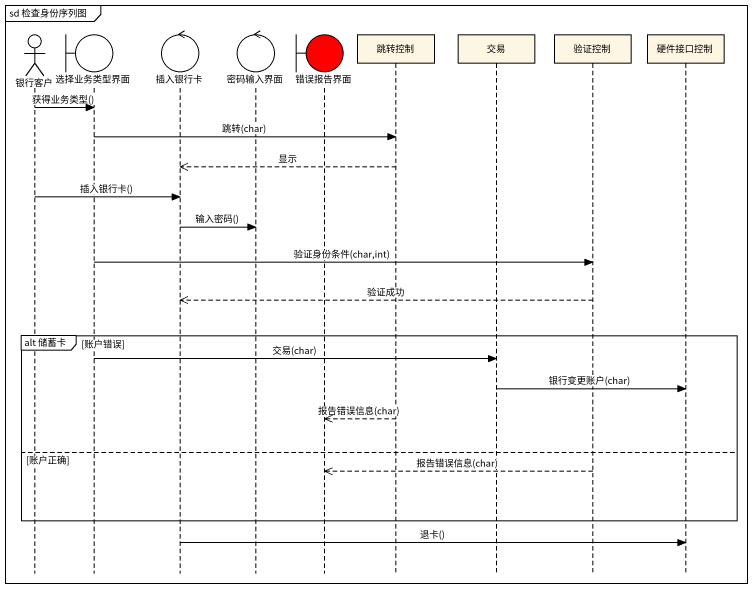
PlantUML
@startuml
mainframe sd 检查身份序列图
hide footbox
actor 银行客户
boundary 选择业务类型界面
control 插入银行卡
control 密码输入界面
boundary 错误报告界面 #FF0000
participant 跳转控制
participant 交易
participant 验证控制
participant 硬件接口控制

银行客户 -> 选择业务类型界面 : 获得业务类型()
选择业务类型界面 -> 跳转控制 : 跳转(char)
跳转控制 -->> 插入银行卡 : 显示
银行客户 -> 插入银行卡 : 插入银行卡()
插入银行卡 -> 密码输入界面 : 输入密码()
选择业务类型界面 -> 验证控制 : 验证身份条件(char,int)
验证控制 -->> 插入银行卡 : 验证成功
group alt 储蓄卡 [账户错误]
  选择业务类型界面 -> 交易 : 交易(char)
  交易 -> 硬件接口控制 : 银行变更账户(char)
  跳转控制 -->> 错误报告界面 : 报告错误信息(char)
else 账户正确
  验证控制 -->> 错误报告界面 : 报告错误信息(char)
end
插入银行卡 -> 硬件接口控制 : 退卡()
@enduml
